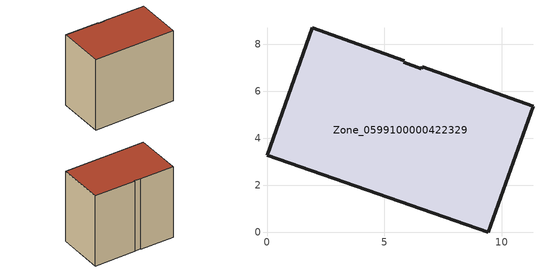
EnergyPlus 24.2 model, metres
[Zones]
Zone_0599100000422329
 floor ground (C_G): 5.82,7.24 6.57,6.95 6.6,7.04 11.33,5.36 9.43,0 0,3.27 1.92,8.7 5.84,7.31 z0.46
 wall outside (C_F): 6.57,6.95 5.82,7.24 5.84,7.31 1.92,8.7 0,3.27 9.43,0 11.33,5.36 6.6,7.04 6.57,6.95 z0.46:9.41
 roof outside (C_R): 11.33,5.36 6.6,7.04 6.57,6.95 5.82,7.24 5.84,7.31 1.92,8.7 0,3.27 9.43,0 z9.41
[BUILDING]
Pand.0599100000422329: North Axis=0; Terrain=City; Loads Convergence Tolerance Value=0.04; Temperature Convergence Tolerance Value=0.4; Solar Distribution=FullExterior; Maximum Number of Warmup Days=25; Minimum Number of Warmup Days=1
[Site:Location]
Rotterdam.The.Hague.AP_ZH_NLD Design_Conditions: Latitude=51.96; Longitude=4.45; Time Zone=1; Elevation=-4.5
[SITE:GROUNDTEMPERATURE:BUILDINGSURFACE]
18, 18, 18, 18, 18, 18, 18, 18, 18, 18, 18, 18
[MATERIAL] Thermal Absorptance=0.9; Solar Absorptance=0.7; Visible Absorptance=0.7
Name | Roughness | Thickness | Conductivity | Density | Specific Heat
G.TC.1992-2005 | MediumSmooth | 0.15 | 0.06 | 540 | 1210
F.TC.1992-2005 | Rough | 0.3 | 0.12 | 1920 | 840
R.TC.1992-2005 | MediumRough | 0.2 | 0.08 | 1500 | 1000
[CONSTRUCTION]
C_G: G.TC.1992-2005
C_F: F.TC.1992-2005
C_R: R.TC.1992-2005
[ZONE]
Zone_0599100000422329: Type=1; Multiplier=1; Ceiling Height=Autocalculate; Volume=Autocalculate; Floor Area=autocalculate; Part of Total Floor Area=Yes
[ZONEINFILTRATION:DESIGNFLOWRATE]
Infil_Zone_0599100000422329: Zone or ZoneList or Space or SpaceList=Zone_0599100000422329; Schedule=AlwaysOn; Design Flow Rate Calculation Method=Flow/Area; Flow Rate per Floor Area=0.0015; Constant Term Coefficient=1; Temperature Term Coefficient=0; Velocity Term Coefficient=0; Velocity Squared Term Coefficient=0
[HVACTEMPLATE:ZONE:IDEALLOADSAIRSYSTEM]
Zone_0599100000422329: Maximum Heating Supply Air Temperature=50; Minimum Cooling Supply Air Temperature=13; Maximum Heating Supply Air Humidity Ratio=0.0156; Minimum Cooling Supply Air Humidity Ratio=0.0077; Heating Limit=NoLimit; Cooling Limit=NoLimit; Dehumidification Control Type=ConstantSensibleHeatRatio; Cooling Sensible Heat Ratio=0.7; Dehumidification Setpoint=60; Humidification Control Type=None; Humidification Setpoint=30; Outdoor Air Method=None; Outdoor Air Flow Rate per Person=0.00944; Outdoor Air Flow Rate per Zone Floor Area=0; Outdoor Air Flow Rate per Zone=0; Demand Controlled Ventilation Type=None; Outdoor Air Economizer Type=NoEconomizer; Heat Recovery Type=None; Sensible Heat Recovery Effectiveness=0.7; Latent Heat Recovery Effectiveness=0.65
[ZONECONTROL:THERMOSTAT]
ThermostatControl_Zone_0599100000422329: Zone or ZoneList=Zone_0599100000422329; Control Type Schedule=DualSetpointControlType; Control 1=Thermostat_Zone_0599100000422329; Temperature Difference Between Cutout And Setpoint=0
[THERMOSTATSETPOINT:DUALSETPOINT]
Thermostat_Zone_0599100000422329: Heating Setpoint Temperature Schedule=HeatingSetpoint_Zone_0599100000422329; Cooling Setpoint Temperature Schedule=CoolingSetpoint_Zone_0599100000422329
[SCHEDULE:COMPACT]
HeatingSetpoint_Zone_0599100000422329: Through: 12/31, For: AllDays, Until: 24:00, 21
CoolingSetpoint_Zone_0599100000422329: Through: 12/31, For: AllDays, Until: 24:00, 24
DualSetpointControlType: Through: 12/31, For: AllDays, Until: 24:00, 4
AlwaysOn: Through: 12/31, For: AllDays, Until: 24:00, 1
